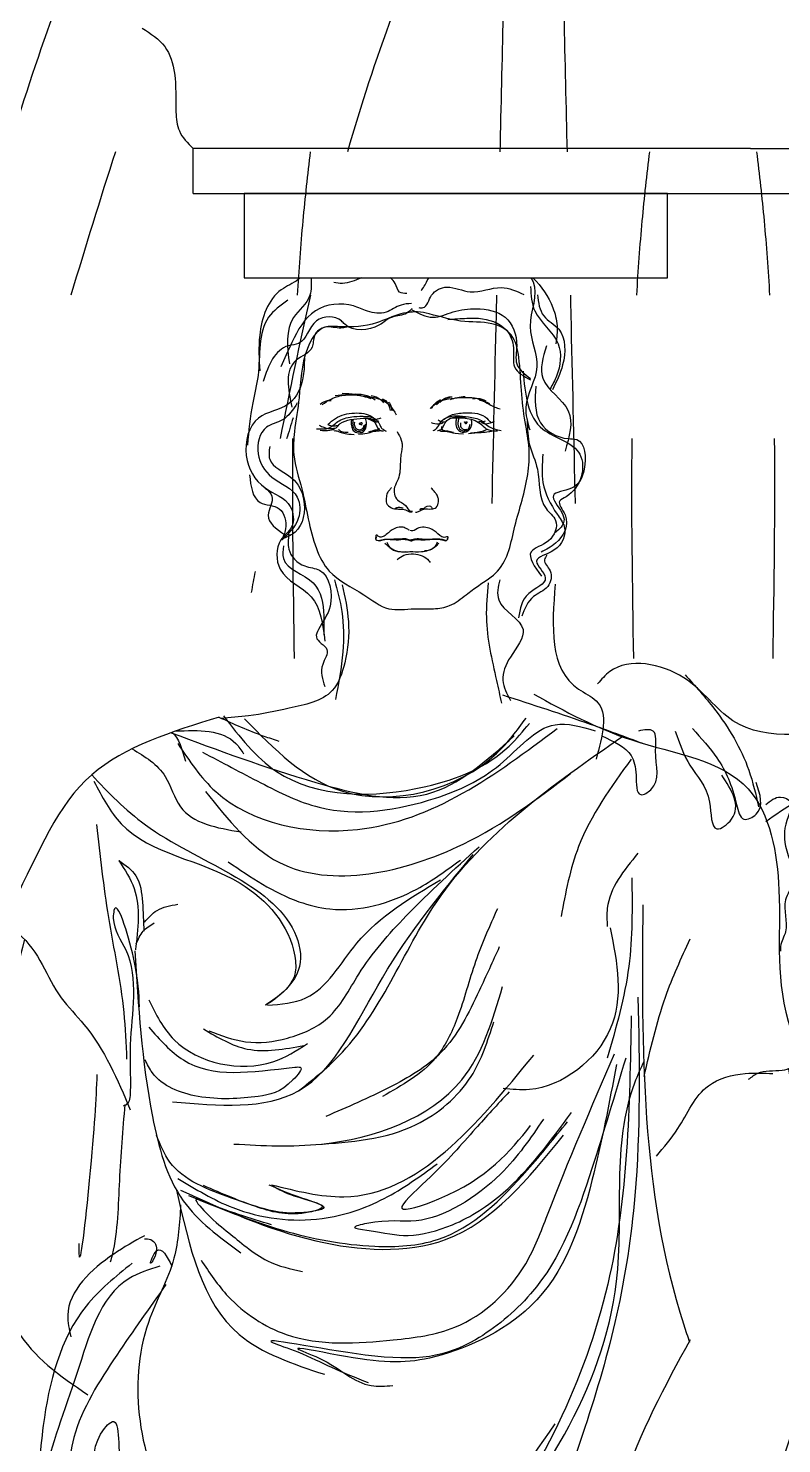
# Model space of a CAD drawing. Extents: x 3172 to 33391, y 13916 to 34175.
# Drawn here: x 8198 to 8699, y 31418 to 32360 of the extents above; entities that cross this region are included whole.
import ezdxf

# ---------------------------------------------------------------- set-up
doc = ezdxf.new("R2010")
doc.units = 0
doc.layers.get('0').update_dxf_attribs({"linetype": 'CONTINUOUS'})

# ---------------------------------------------------------------- blocks, each defined once
blk = doc.blocks.new('A$C252A7461')
at = {"color": 4}
for points in [[(1053.7, 428.41), (1042.6, 398.65), (1032.76, 368.31), (1023.88, 337.53)], [(1279.37, 428.41), (1268.27, 398.65), (1258.43, 368.31), (1249.55, 337.53)], [(1353.06, 428.41), (1352.35, 398.11), (1351.64, 367.82), (1350.94, 337.53)], [(1393.52, 428.41), (1394.23, 398.11), (1394.94, 367.82), (1395.65, 337.53)], [(1095.23, 337.53), (1084.84, 305.76), (1075.16, 273.7), (1065.49, 241.99)], [(1225, 241.99), (1217.73, 210.4), (1211.11, 178.5), (1204.81, 146.46)], [(1213.08, 146.46), (1212.55, 97.73), (1213.34, 48.87), (1214.12, 0)], [(1438.75, 146.46), (1438.23, 97.73), (1439.01, 48.87), (1439.79, 0)], [(1533.5, 146.46), (1534.03, 97.73), (1533.25, 48.87), (1532.47, 0)], [(1188.06, 57.91), (1187.21, 53.29), (1186.36, 48.68), (1185.51, 44.06)]]:
    blk.add_open_spline(points, degree=3, dxfattribs=at)
for points, knots in [([(1224.82, 337.53), (1222.91, 322.23), (1219.45, 290.45), (1217.12, 258.54), (1216.16, 241.99)], [252.696264, 252.696264, 252.696264, 252.696264, 283.65169, 316.888395, 316.888395, 316.888395, 316.888395]), ([(1450.49, 337.53), (1448.59, 322.23), (1445.12, 290.45), (1442.79, 258.54), (1441.84, 241.99)], [252.696264, 252.696264, 252.696264, 252.696264, 283.65169, 316.888395, 316.888395, 316.888395, 316.888395]), ([(1521.76, 337.53), (1523.67, 322.23), (1527.13, 290.45), (1529.46, 258.54), (1530.42, 241.99)], [252.696264, 252.696264, 252.696264, 252.696264, 283.65169, 316.888395, 316.888395, 316.888395, 316.888395]), ([(1348.73, 241.99), (1348.63, 237.69), (1347.57, 191.46), (1346.52, 145.23), (1345.57, 103.31)], [315.418437, 315.418437, 315.418437, 315.418437, 324.030934, 407.896175, 407.896175, 407.896175, 407.896175]), ([(1397.85, 241.99), (1397.95, 237.69), (1399.01, 191.46), (1400.06, 145.23), (1401.01, 103.31)], [315.418437, 315.418437, 315.418437, 315.418437, 324.030934, 407.896175, 407.896175, 407.896175, 407.896175])]:
    blk.add_open_spline(points, degree=3, knots=knots, dxfattribs=at)

msp = doc.modelspace()

# ---------------------------------------------------------------- linework, layer by layer
for p, q in [((8307.22318, 32250.21342), (8307.22318, 32280.21342)), ((8678.0836, 32280.21342), (8307.22318, 32280.21342)), ((8678.0836, 32280.21342), (9048.94401, 32280.21342)), ((8307.22318, 32250.21342), (9048.94401, 32250.21342))]:
    msp.add_line(p, q)
msp.add_lwpolyline([(8341.21163, 32193.93941), (8622.76632, 32193.93941), (8622.76632, 32250.21342), (8341.21163, 32250.21342)], close=True)
for points in [[(8273.38664, 32360.21342), (8288.26145, 32348.1095), (8294.7647, 32330.23867), (8295.78084, 32304.44775), (8298.01627, 32291.85691), (8307.22318, 32280.21342)], [(8428.72834, 32021.78643), (8428.98844, 32021.13669), (8428.72834, 32020.48694), (8428.85839, 32019.70724), (8430.28894, 32019.18743), (8434.58058, 32019.96714), (8436.79143, 32020.09708)], [(8436.53133, 32020.09708), (8439.65252, 32020.09708), (8444.33431, 32020.22704), (8446.41511, 32020.35698), (8449.14615, 32020.22704), (8452.00724, 32019.57729), (8453.56784, 32019.96714), (8457.20924, 32020.35698), (8461.76098, 32019.96714), (8468.13341, 32020.22704), (8474.24574, 32019.57729), (8475.41619, 32019.18743), (8476.32654, 32019.44734), (8476.71669, 32020.87678)], [(8406.43484, 31989.5129), (8410.49904, 31965.1464), (8408.06532, 31937.64824), (8399.65149, 31919.15279), (8371.04447, 31907.38295), (8344.12022, 31902.33874), (8325.60979, 31900.65734)], [(8548.10596, 31990.05442), (8563.655, 31920.14032), (8575.3168, 31912.37209), (8575.3168, 31873.53092)], [(8821.94621, 31903.14879), (8752.33898, 31894.96733), (8666.35362, 31899.05806), (8633.59728, 31927.69317), (8584.4628, 31931.78391), (8576.2737, 31923.60245)], [(8634.48294, 31929.70151), (8654.05764, 31906.8856), (8676.89479, 31866.14291), (8683.41971, 31841.6973)], [(8533.81135, 31916.83164), (8599.08315, 31886.26397), (8676.59342, 31853.65844), (8696.99085, 31786.40956), (8705.14981, 31692.66869), (8707.18955, 31670.2524), (8705.14981, 31668.21455), (8699.03059, 31666.1767), (8682.71264, 31664.13886), (8676.59342, 31660.06317)], [(8324.50944, 31901.56313), (8239.83654, 31863.15614), (8187.46136, 31777.48162), (8184.09584, 31764.03039), (8190.82691, 31757.30477), (8219.42378, 31714.56535), (8234.5788, 31696.77422), (8265.37393, 31639.88915)], [(8313.51903, 31878.11259), (8352.27416, 31857.73414), (8391.0293, 31841.43137), (8468.53955, 31847.54491), (8511.37417, 31869.96121), (8548.08956, 31896.45319), (8574.60623, 31892.3775)], [(8327.29257, 31902.33874), (8362.63064, 31865.34784), (8461.91381, 31855.25942), (8517.44508, 31882.16189), (8530.9072, 31897.29453)], [(8341.4053, 31900.35725), (8406.57505, 31852.12242), (8509.23331, 31877.41505), (8528.66963, 31900.71974)], [(8295.32001, 31892.25032), (8335.70639, 31883.84329), (8340.75469, 31877.11767)], [(8297.00277, 31883.84329), (8322.24427, 31851.89662), (8416.47913, 31826.67555), (8549.41762, 31893.93172)], [(8377.2559, 31652.53914), (8403.98187, 31675.59917), (8469.33109, 31778.5643), (8593.16952, 31888.88751)], [(8579.02125, 31888.95882), (8598.59596, 31875.92116), (8601.85841, 31862.8835), (8605.12087, 31849.84584), (8611.64577, 31853.10525), (8614.90823, 31879.18057), (8613.277, 31892.21823), (8603.48964, 31892.21823)], [(8627.95802, 31892.21823), (8637.74537, 31869.40233), (8650.79519, 31844.95671), (8655.68887, 31827.02993), (8665.47623, 31833.54876), (8658.95131, 31862.8835)], [(8639.3766, 31893.84794), (8655.68887, 31874.29145), (8668.73867, 31843.32701), (8673.63235, 31833.54876), (8681.78848, 31836.80818), (8681.78848, 31857.99438)], [(8598.64034, 31873.53093), (8563.65498, 31815.26917), (8551.99321, 31768.65976)], [(8315.5132, 31851.89662), (8364.3134, 31804.81729), (8486.89724, 31816.97724), (8558.28828, 31863.84767)], [(8241.19636, 31858.86582), (8259.33968, 31830.41675), (8338.38174, 31790.89938), (8374.82625, 31742.35193), (8374.82625, 31730.21506), (8355.38918, 31709.58239)], [(8688.31337, 31831.91905), (8707.88808, 31844.95671), (8764.981, 31856.36467), (8807.39287, 31853.10525), (8851.43596, 31836.80818), (8895.47906, 31792.80608), (8903.63519, 31789.54667)], [(8688.31337, 31843.32701), (8698.10073, 31848.21613), (8704.62564, 31844.95671), (8702.99442, 31835.17847), (8701.36319, 31815.62199), (8706.25687, 31791.17638), (8701.36319, 31779.76842), (8701.36319, 31758.58222), (8698.10073, 31748.80398), (8698.10073, 31745.54456)], [(8242.98437, 31829.95103), (8250.83791, 31768.10431), (8261.00131, 31704.87295), (8262.96023, 31673.65354)], [(8317.72986, 31692.59078), (8342.0262, 31685.30867), (8369.96698, 31687.73604), (8396.69297, 31701.08659), (8417.34487, 31730.21506), (8448.93011, 31769.05303), (8497.52279, 31815.17311)], [(8257.76751, 31805.95081), (8267.92235, 31787.25832), (8268.85485, 31746.4118)], [(8257.76751, 31805.95081), (8269.13716, 31795.75413), (8273.47459, 31778.25825), (8274.39853, 31758.87345)], [(8293.4335, 31645.25701), (8377.2559, 31652.53914), (8433.12568, 31727.91773), (8493.46803, 31809.91694)], [(8330.54367, 31805.09345), (8377.61071, 31778.5643), (8398.12712, 31773.74081), (8456.05577, 31787.00539), (8485.0201, 31806.29933)], [(8603.16263, 31810.8637), (8582.7652, 31774.18249), (8582.7652, 31761.95542)], [(8599.08315, 31794.56094), (8597.04341, 31735.46343), (8582.7652, 31674.32808)], [(8356.604, 31709.58239), (8382.11517, 31714.43714), (8416.13004, 31750.84774), (8471.74479, 31793.03475)], [(8271.40816, 31708.62379), (8267.46893, 31741.33483), (8254.53369, 31772.71973), (8254.07171, 31767.64276), (8262.38723, 31746.4118), (8265.37393, 31683.3005), (8265.37393, 31651.94786), (8262.96023, 31643.50676), (8260.54653, 31642.30089)], [(8274.8605, 31764.87351), (8283.17601, 31772.71973), (8297.03518, 31776.87362)], [(8606.41488, 31776.428), (8633.62572, 31496.77157), (8637.51297, 31485.11921)], [(8509.67096, 31773.90777), (8495.09316, 31738.71086), (8482.94499, 31701.08659), (8468.36718, 31674.3855), (8433.13748, 31648.89808)], [(8269.31682, 31750.56569), (8273.93656, 31758.87345), (8281.32811, 31764.41196)], [(8584.75569, 31761.10078), (8584.75569, 31693.84462), (8530.9072, 31653.49091), (8513.5001, 31654.1362)], [(8510.88579, 31748.42036), (8497.52279, 31719.29189), (8472.01163, 31678.02655), (8437.99675, 31654.96651), (8395.47815, 31635.54753)], [(8607.24211, 31662.10101), (8621.52032, 31715.08498), (8637.83827, 31753.80404)], [(8268.39288, 31745.95025), (8280.16491, 31635.45116), (8300.64852, 31579.39608), (8338.944, 31544.6953)], [(8334.30653, 31617.17919), (8392.61547, 31617.17919), (8485.90975, 31659.90448), (8513.12058, 31722.05036)], [(8277.64089, 31713.22345), (8294.64833, 31686.52236), (8360.24846, 31671.95812), (8383.32998, 31684.09498)], [(8603.16263, 31715.08498), (8601.12289, 31582.62506), (8588.88442, 31503.1491), (8541.97033, 31354.38642), (8482.81776, 31223.96434), (8464.46007, 31199.51019)], [(8598.64034, 31702.62977), (8583.0913, 31523.96038), (8497.57154, 31345.29099), (8450.92439, 31283.14512), (8419.82631, 31217.11513)], [(8277.64089, 31695.01816), (8300.72242, 31673.17181), (8374.82625, 31668.31706), (8378.47071, 31668.31706), (8373.61144, 31659.82125), (8350.52991, 31648.89808), (8310.44094, 31648.89808), (8280.07052, 31664.676), (8275.21125, 31673.17181)], [(8314.0854, 31693.80447), (8343.24101, 31680.45392), (8380.90034, 31682.8813)], [(8388.81717, 31616.76614), (8455.61159, 31630.11259), (8492.12588, 31662.14406), (8507.26596, 31698.62436)], [(8312.44097, 31539.80187), (8330.54367, 31515.68445), (8369.16278, 31490.36117), (8440.36676, 31486.74356), (8481.39957, 31495.18465), (8528.46661, 31537.39013), (8542.94877, 31569.94864), (8587.60211, 31677.27115)], [(8595.00367, 31674.32808), (8572.56647, 31600.96567), (8531.77161, 31517.41401), (8495.05622, 31486.84634), (8421.62546, 31476.65712), (8360.43314, 31484.8085), (8376.75109, 31478.69496), (8399.18827, 31468.50573), (8423.6652, 31458.31651)], [(8359.42762, 31590.07324), (8407.5196, 31582.06536), (8533.81135, 31676.36594)], [(8472.61905, 31311.59168), (8554.20878, 31423.67315), (8588.88442, 31525.5654), (8601.12289, 31658.02533), (8607.24211, 31672.29024)], [(8243.15428, 31663.57934), (8238.106, 31592.96036), (8231.37493, 31544.19964), (8231.37493, 31550.92525)], [(8588.88442, 31670.2524), (8572.56647, 31592.81428), (8531.77161, 31509.26264), (8464.46007, 31474.61927), (8403.26775, 31476.65712), (8376.75109, 31480.73281), (8391.0293, 31474.61927), (8425.70494, 31456.27867), (8439.98315, 31456.27867)], [(8615.4011, 31609.11705), (8629.67931, 31627.45764), (8650.07674, 31655.98748), (8674.55365, 31664.13886), (8692.91135, 31664.13886)], [(8261.75338, 31643.50676), (8258.13285, 31592.86019), (8253.30545, 31543.41948), (8252.0986, 31538.596)], [(8517.4934, 31651.91179), (8495.05622, 31627.45764), (8462.42032, 31592.81428), (8446.10237, 31574.47368), (8470.57929, 31580.58722), (8531.77161, 31629.4955)], [(8540.21787, 31633.67164), (8511.7189, 31597.19135), (8455.61159, 31566.04963), (8422.65968, 31564.27009), (8414.64435, 31561.60081), (8422.65968, 31559.82129), (8450.26804, 31556.26223), (8479.65759, 31563.38034), (8513.5001, 31584.73465), (8558.9203, 31638.12046)], [(8304.21091, 31582.95513), (8366.55237, 31559.82129), (8428.00322, 31549.14412), (8469.86106, 31553.59293), (8529.53076, 31599.86063), (8556.24852, 31631.89211)], [(8357.64644, 31590.07324), (8379.91124, 31581.1756), (8394.16073, 31574.94726), (8378.13006, 31571.3882), (8357.64644, 31573.16773), (8332.70985, 31581.1756), (8291.74262, 31605.19921), (8282.83669, 31622.99448)], [(8298.86734, 31586.51418), (8388.81717, 31552.70318), (8475.20463, 31553.59293), (8553.57674, 31622.99448)], [(8297.07796, 31594.28219), (8333.52247, 31574.86321), (8393.04851, 31567.58109), (8434.35229, 31580.93164), (8469.58199, 31603.99168)], [(8360.31822, 31589.18347), (8374.20239, 31582.74906), (8392.9029, 31574.772), (8384.49819, 31571.83308), (8350.52169, 31574.94726), (8314.10862, 31589.46657)], [(8296.19556, 31586.51418), (8337.78475, 31490.36117), (8394.50657, 31463.83201)], [(8359.42762, 31563.38034), (8312.22624, 31579.39608), (8309.55445, 31580.28583), (8315.7886, 31571.3882), (8330.92867, 31558.04175), (8356.75584, 31539.35673), (8379.91124, 31532.23862)], [(8298.86734, 31576.72679), (8294.41438, 31541.13625), (8277.49312, 31498.42761), (8293.1216, 31368.65133), (8358.3934, 31291.21323)], [(8274.76391, 31556.13307), (8254.36648, 31543.906), (8223.77032, 31503.1491), (8225.81006, 31488.88418)], [(8274.76391, 31554.09523), (8276.80365, 31554.09523), (8282.92287, 31547.98169), (8278.84339, 31537.79246), (8282.92287, 31545.94385), (8293.1216, 31535.75462)], [(8284.96262, 31535.75462), (8264.56518, 31527.60324), (8229.88954, 31464.43005), (8207.45237, 31393.10547), (8201.33314, 31344.19719), (8204.71227, 31220.75385)], [(8266.60492, 31537.79246), (8236.00879, 31509.26264), (8207.45237, 31429.78669), (8203.37289, 31376.80271)], [(8289.04212, 31523.52755), (8256.40622, 31476.65712), (8227.8498, 31421.63531), (8236.00879, 31325.85659), (8246.20749, 31297.32675)], [(8637.83827, 31486.84634), (8592.96392, 31391.06763), (8544.01007, 31264.72124), (8515.45366, 31234.15356), (8500.24277, 31210.68372)], [(8276.80365, 31331.97013), (8258.44596, 31360.49996), (8248.24723, 31427.74883), (8252.32674, 31431.82453), (8258.44596, 31401.25686), (8272.72417, 31366.61349), (8309.43955, 31319.74305), (8346.15493, 31289.17537), (8395.10878, 31219.88864), (8413.46647, 31136.337), (8417.54596, 31071.12596), (8415.50622, 31056.86105)], [(8295.69848, 31392.70071), (8338.1938, 31325.8704), (8400.38999, 31283.14512), (8482.0225, 31341.40688), (8548.10594, 31430.74157)]]:
    msp.add_spline(points, degree=3)
at = {"color": 7}
for points, knots in [([(8378.37341, 32193.93941), (8377.95035, 32193.56347), (8374.16793, 32190.42073), (8358.44663, 32184.55948), (8349.90932, 32158.64403), (8351.01952, 32139.8809), (8351.47814, 32132.12987)], [79.73802443, 79.73802443, 79.73802443, 79.73802443, 81.351093938, 93.783086523, 125.786756433, 148.313017451, 148.313017451, 148.313017451, 148.313017451]), ([(8385.82425, 32193.93941), (8385.65892, 32190.11546), (8386.52124, 32178.96979), (8367.7187, 32165.89467), (8369.86836, 32148.05601), (8371.21699, 32136.86458)], [15.983646068, 15.983646068, 15.983646068, 15.983646068, 26.973843553, 45.322463006, 76.214613388, 76.214613388, 76.214613388, 76.214613388]), ([(8419.11642, 32193.93941), (8414.78617, 32192.31646), (8409.15306, 32189.51066), (8402.68338, 32190.61098), (8400.73894, 32190.94168)], [33.02693395, 33.02693395, 33.02693395, 33.02693395, 45.867122123, 51.384384534, 51.384384534, 51.384384534, 51.384384534]), ([(8449.35999, 32183.5902), (8447.53667, 32183.63152), (8443.31602, 32183.72718), (8442.42328, 32190.29888), (8439.72853, 32193.04614), (8438.30526, 32193.93941)], [0, 0, 0, 0, 4.660008675, 10.787065291, 15.513694878, 15.513694878, 15.513694878, 15.513694878]), ([(8459.00851, 32185.5685), (8459.29744, 32185.9417), (8461.18964, 32188.38569), (8462.58028, 32191.67398), (8463.99728, 32193.93941)], [0, 0, 0, 0, 1.424490202, 9.32872514, 9.32872514, 9.32872514, 9.32872514]), ([(8531.82643, 32193.93941), (8532.45141, 32193.07758), (8537.7708, 32184.25153), (8526.03168, 32161.76036), (8541.61004, 32134.5643), (8525.63598, 32112.07701), (8529.69116, 32097.76948), (8531.12298, 32092.71775)], [9.997675737, 9.997675737, 9.997675737, 9.997675737, 13.321087239, 43.009312325, 70.167885085, 98.222181615, 113.533976073, 113.533976073, 113.533976073, 113.533976073]), ([(8533.22856, 32193.93941), (8539.03609, 32188.24978), (8545.93509, 32178.15494), (8550.06826, 32162.27809), (8549.08721, 32154.17135), (8548.60288, 32150.16915)], [84.390157856, 84.390157856, 84.390157856, 84.390157856, 108.253762215, 120.565246966, 132.569719944, 132.569719944, 132.569719944, 132.569719944]), ([(8393.05867, 32109.60711), (8395.0029, 32110.93988), (8399.6402, 32114.11873), (8409.44574, 32116.84072), (8421.38147, 32115.2676), (8433.68065, 32113.70824), (8439.84928, 32107.90465), (8442.24385, 32102.85333)], [0, 0, 0, 0, 4.864402515, 11.602339752, 20.305842076, 29.345948707, 37.536657984, 37.536657984, 37.536657984, 37.536657984]), ([(8400.96896, 32092.23452), (8401.35137, 32092.25316), (8402.76841, 32092.32223), (8405.90057, 32090.61874), (8408.88505, 32090.08053), (8414.23086, 32089.7625)], [0, 0, 0, 0, 0.746712809, 2.766961339, 6.74566237, 6.74566237, 6.74566237, 6.74566237]), ([(8471.02225, 32092.62978), (8471.03093, 32092.50132), (8471.14334, 32092.12406), (8472.33362, 32091.73171), (8474.77718, 32092.29836), (8478.98347, 32090.9659), (8481.89419, 32090.39091), (8487.09266, 32090.16258)], [0.60918117, 0.60918117, 0.60918117, 0.60918117, 0.885063362, 1.513450501, 2.710864746, 6.020873949, 9.934264752, 9.934264752, 9.934264752, 9.934264752])]:
    msp.add_open_spline(points, degree=3, knots=knots, dxfattribs=at)
for points in [[(8457.29828, 32174.17577), (8460.14866, 32174.17577), (8465.8494, 32182.4355), (8476.11076, 32187.84704), (8491.50277, 32184.71404), (8512.3105, 32187.56222), (8527.13245, 32183.00513)], [(8531.67167, 32188.23511), (8534.49353, 32172.02183), (8550.01382, 32150.16915), (8549.00563, 32128.65894), (8544.77283, 32120.19984)], [(8536.27721, 32182.81492), (8540.47001, 32168.67511), (8550.42791, 32159.77226), (8553.0484, 32136.20591), (8546.23511, 32119.44761)], [(8370.11959, 32179.07108), (8357.42117, 32167.79228), (8350.36649, 32129.0214), (8346.83916, 32110.69334), (8343.31182, 32082.49634)], [(8452.87861, 32173.68169), (8449.35999, 32170.48539), (8439.76373, 32167.92836), (8430.80722, 32162.49466), (8408.09607, 32163.13392), (8405.85694, 32165.37133), (8389.22343, 32165.37133), (8377.38805, 32150.34874), (8370.67066, 32148.7506), (8353.71727, 32125.09802)], [(8452.55874, 32176.87798), (8445.52149, 32175.91909), (8435.60535, 32171.12465), (8423.13022, 32171.76391), (8413.85383, 32175.27984), (8388.58368, 32172.08354), (8372.90979, 32150.988), (8365.55265, 32134.68691)], [(8452.69427, 32171.29993), (8445.44777, 32170.02213), (8429.24969, 32164.059), (8404.52629, 32161.50337), (8394.72219, 32161.07744), (8383.21303, 32147.02149), (8377.67158, 32114.2243), (8374.62315, 32091.60712), (8374.21684, 32076.17895), (8379.49896, 32053.4427), (8389.18075, 32013.70304), (8397.70605, 31998.79523), (8420.72437, 31983.03553), (8437.34873, 31973.66491), (8454.39934, 31973.66491), (8467.1873, 31973.66491), (8477.84393, 31975.79459), (8488.92682, 31983.03553), (8497.02586, 31988.99866), (8509.81383, 31998.79523), (8521.323, 32028.61086), (8529.8483, 32063.1118), (8530.70083, 32080.1493), (8528.14324, 32098.03867), (8525.58565, 32118.90961), (8523.88058, 32141.05837), (8518.7654, 32155.96619), (8508.53503, 32162.78118), (8488.0743, 32164.91087), (8464.20344, 32170.02213), (8456.53066, 32171.29993), (8449.71042, 32170.874)], [(8452.6593, 32172.72676), (8466.76865, 32167.79228), (8480.17254, 32171.3169), (8495.69282, 32173.43168), (8514.74044, 32167.79228), (8522.50058, 32148.7593), (8522.50058, 32136.77557), (8531.67167, 32126.90662)], [(8409.37557, 32161.21615), (8405.53706, 32160.57689), (8395.30106, 32161.21615), (8387.94393, 32155.46281), (8386.34455, 32147.79171), (8375.78867, 32139.16172), (8372.90979, 32107.83804)], [(8476.64519, 32166.38243), (8489.34361, 32167.08735), (8497.10375, 32167.08735), (8515.4459, 32159.33318), (8520.38418, 32147.34945), (8521.08965, 32134.6608), (8531.67167, 32126.2017)], [(8542.25368, 32148.7593), (8539.83455, 32127.24909), (8556.76577, 32105.39641), (8554.64937, 32078.60925)], [(8381.23238, 32140.49142), (8380.45089, 32128.77821), (8370.68237, 32110.03705), (8350.75457, 32100.66649), (8342.54901, 32075.67829), (8355.05272, 32054.20406), (8371.85459, 32041.70995), (8372.63608, 32028.04453), (8365.60273, 32019.45484), (8365.18131, 32000.02009), (8385.63987, 31981.69204), (8394.81096, 31952.08518)], [(8526.73339, 32131.8411), (8539.94591, 32093.26277), (8564.52591, 32076.49448), (8555.35484, 32048.29747), (8551.12204, 32045.47777), (8554.64937, 32036.31374), (8548.30016, 32017.28077), (8538.72634, 32011.2989)], [(8401.74104, 32115.71558), (8409.35976, 32116.37757), (8424.43157, 32115.05359), (8428.40656, 32112.73663)], [(8406.37852, 32117.20505), (8415.32224, 32116.37757), (8425.42532, 32113.72962)], [(8425.75656, 32115.71558), (8431.88467, 32113.06763), (8433.87216, 32110.75067)], [(8464.99794, 32107.09455), (8468.44346, 32110.14395), (8482.8162, 32114.07866), (8497.95645, 32113.06427), (8507.85009, 32107.99451), (8511.40165, 32106.72707)], [(8469.03413, 32109.55375), (8471.29832, 32111.71783), (8476.90959, 32114.5705), (8479.27224, 32114.96397)], [(8471.32082, 32111.11652), (8473.62478, 32112.94647), (8479.59145, 32114.83544)], [(8478.38625, 32112.99662), (8483.01309, 32114.37377), (8488.09838, 32115.01254)], [(8535.199, 32121.97215), (8538.37361, 32097.45234), (8556.7171, 32086.97841), (8562.40951, 32086.36343), (8567.34779, 32066.62553), (8558.88218, 32053.93688), (8546.88923, 32049.0024), (8552.53297, 32037.72359), (8553.9439, 32032.08419), (8548.30016, 32024.33002)], [(8376.4688, 32110.69334), (8366.59225, 32099.41454), (8356.01024, 32094.48006), (8350.36649, 32076.85694), (8359.53758, 32061.34859), (8376.4688, 32047.95501), (8377.17426, 32033.8565), (8366.59225, 32019.758)], [(8391.63795, 32109.92319), (8396.60668, 32112.24014), (8399.09105, 32112.24014)], [(8432.93163, 32113.48768), (8435.19716, 32112.24014), (8438.38593, 32105.77778)], [(8437.18864, 32111.49374), (8438.34402, 32109.92319), (8439.31715, 32105.51192)], [(8465.7855, 32107.09455), (8468.24658, 32110.43906), (8471.79054, 32112.99662)], [(8493.15276, 32113.58682), (8496.49983, 32113.78356), (8501.98121, 32112.12004)], [(8497.48427, 32112.79988), (8500.63445, 32112.01294), (8504.46241, 32110.40815)], [(8373.64693, 32100.82439), (8369.41412, 32086.72589)], [(8389.35211, 32093.57352), (8391.78311, 32093.4217), (8396.94897, 32093.87716), (8401.03518, 32096.40802), (8404.39391, 32098.88724), (8414.1179, 32101.62), (8422.32251, 32101.77183), (8425.66514, 32101.31637), (8427.79226, 32100.25362), (8431.41139, 32096.16457), (8432.60385, 32093.91894), (8434.62189, 32092.54407), (8435.53918, 32091.94829)], [(8391.14154, 32095.82844), (8394.17816, 32094.47987), (8400.13893, 32093.80559), (8401.37607, 32094.14273)], [(8391.67952, 32092.57774), (8398.24148, 32092.51282), (8402.2696, 32094.20074), (8405.0633, 32096.92738), (8411.93306, 32099.61366), (8420.39619, 32100.56289), (8426.63534, 32099.75768), (8429.08571, 32097.95732)], [(8396.7649, 32096.27797), (8400.70127, 32095.37892), (8403.28803, 32095.71606)], [(8396.83966, 32096.38123), (8401.90599, 32100.44651), (8414.49502, 32103.97487), (8426.39319, 32101.44366), (8428.61931, 32099.52607)], [(8412.58667, 32099.66554), (8412.38047, 32098.38353), (8412.68314, 32094.61924), (8414.32923, 32091.81954), (8418.32187, 32090.97962), (8421.0887, 32092.09951), (8422.52466, 32096.26406), (8422.10437, 32099.62371), (8421.57903, 32100.95356)], [(8413.526, 32099.50529), (8413.31981, 32097.21598), (8414.15411, 32093.70934), (8416.22048, 32091.99452), (8418.95229, 32092.13451), (8421.22879, 32093.88431), (8421.92926, 32096.68402)], [(8414.46932, 32097.90889), (8414.39927, 32096.47404), (8415.59006, 32093.77933), (8418.74215, 32092.97441), (8420.49331, 32094.30428), (8421.05368, 32095.9841)], [(8417.76002, 32097.27198), (8418.53436, 32097.35795), (8419.22267, 32097.78781), (8419.56681, 32097.27198), (8419.13662, 32096.41227), (8419.13662, 32095.98241), (8418.6204, 32096.3263), (8417.9321, 32096.49824), (8417.9321, 32097.10004)], [(8423.34195, 32100.06535), (8428.24674, 32097.49361), (8429.53094, 32094.7897), (8431.50311, 32092.5899), (8432.46626, 32092.17743), (8433.75046, 32092.03995)], [(8423.75711, 32100.09892), (8427.581, 32099.6494), (8432.19217, 32100.88559)], [(8427.581, 32098.52558), (8430.28023, 32098.30083), (8430.84257, 32098.75035)], [(8473.52962, 32097.22153), (8470.39183, 32096.63365), (8465.75052, 32097.41749)], [(8466.94151, 32092.30111), (8469.22424, 32093.76745), (8472.05521, 32098.0078), (8474.99541, 32100.45608), (8490.34986, 32101.4354), (8498.99975, 32098.92912), (8503.24672, 32095.50152), (8507.65705, 32093.37967), (8512.23071, 32092.40035)], [(8469.68077, 32092.40112), (8470.85337, 32092.58613), (8472.5197, 32093.38782), (8473.93917, 32095.60789), (8476.09924, 32098.99966), (8481.40681, 32101.21973), (8489.12132, 32101.4664)], [(8474.77166, 32098.00538), (8472.94128, 32097.87473), (8470.19571, 32099.31178)], [(8473.20276, 32099.31178), (8477.77871, 32102.18587), (8486.73447, 32104.08016), (8501.44285, 32101.40203), (8505.49582, 32097.15621)], [(8479.40573, 32100.61931), (8488.22637, 32100.61931), (8498.18302, 32096.9705), (8502.26666, 32093.54288), (8509.61718, 32092.07391)], [(8482.50929, 32100.94574), (8482.01926, 32098.66067), (8482.50929, 32094.25374), (8483.9794, 32092.29511), (8488.81193, 32091.55073), (8490.8399, 32092.78477), (8492.63669, 32097.68135), (8492.14665, 32099.96642)], [(8483.82519, 32100.34378), (8483.37841, 32097.72891), (8484.52728, 32093.42394), (8488.06965, 32092.21217), (8490.5908, 32093.67905), (8491.42055, 32096.67658)], [(8485.10173, 32097.44191), (8485.38895, 32094.63571), (8487.59096, 32093.00938), (8489.3781, 32093.20072)], [(8487.84626, 32098.23913), (8488.29305, 32097.95213), (8489.1228, 32098.0478), (8489.25044, 32098.14347), (8489.47383, 32097.88836), (8488.93132, 32097.12303), (8488.80366, 32096.80414), (8488.48453, 32096.74036), (8488.29305, 32097.31436), (8487.84626, 32097.85646), (8487.84626, 32098.14347)], [(8496.99765, 32098.52793), (8499.41636, 32098.26665), (8501.70433, 32098.78922)], [(8498.8934, 32097.67877), (8501.31211, 32096.89493), (8504.90749, 32097.48281), (8507.71842, 32098.59326)], [(8529.46392, 32098.49973), (8531.03622, 32082.78884), (8536.27721, 32066.55424), (8542.04231, 32040.36939), (8548.33151, 32032.51394), (8543.61461, 32018.89783), (8532.08441, 32011.56607), (8538.89771, 31995.33147)], [(8403.74978, 32093.11864), (8405.8986, 32091.7293), (8410.44904, 32091.22408)], [(8431.81082, 32092.10821), (8430.17305, 32091.94829), (8426.73799, 32091.45487), (8422.89465, 32090.34832), (8417.2925, 32089.7625)], [(8430.76928, 32093.96477), (8430.58583, 32093.18568), (8428.69354, 32092.60623), (8426.29494, 32091.99429), (8423.94735, 32091.17836)], [(8442.98139, 32091.64274), (8445.63452, 32085.91509), (8446.20305, 32083.45336), (8445.44501, 32076.4469), (8445.06599, 32071.52344), (8443.54991, 32059.97224), (8441.2758, 32054.67005), (8443.1709, 32046.14868), (8448.47716, 32042.3614), (8451.85375, 32038.67118), (8453.23528, 32038.67118)], [(8472.54906, 32095.06596), (8472.54906, 32093.62891), (8473.66036, 32092.64911), (8476.6674, 32092.06123), (8480.32815, 32091.21206)], [(8506.13872, 32091.94549), (8503.93317, 32091.41442), (8498.832, 32090.85809), (8490.41401, 32090.1934)], [(8502.3299, 32093.11056), (8501.77311, 32092.6478), (8499.48961, 32091.72277), (8495.00014, 32090.81478), (8491.81317, 32090.50409)], [(8358.12665, 32081.79141), (8358.12665, 32073.33231), (8372.94146, 32060.64366), (8380.70161, 32046.54515), (8375.05786, 32024.69248), (8367.29772, 32020.46293)], [(8539.94591, 32076.50447), (8539.94591, 32057.65139), (8549.3797, 32036.70352), (8554.09661, 32028.32437), (8547.2833, 32012.61347), (8535.75311, 32005.28171), (8541.51821, 31994.28408), (8530.51211, 31983.81014), (8523.69882, 31967.57555)], [(8344.72276, 32062.75844), (8351.77744, 32044.43038), (8364.47584, 32040.20083), (8368.70865, 32026.80725), (8365.88679, 32019.05308)], [(8355.16674, 32054.02349), (8359.58359, 32048.62928), (8357.12979, 32035.87933), (8367.92651, 32023.12938)], [(8439.24437, 32054.49688), (8438.04286, 32052.94317), (8436.27592, 32050.6126), (8435.7105, 32047.36393), (8435.85185, 32044.04464), (8439.10302, 32040.86659), (8443.13164, 32040.08974), (8445.88807, 32040.01912), (8449.35127, 32039.10101), (8451.25957, 32038.25354), (8452.95583, 32038.11229)], [(8455.21752, 32038.04166), (8456.06565, 32038.04166), (8457.97394, 32038.95977), (8460.65969, 32040.01912), (8465.74848, 32040.08974), (8468.85829, 32041.14908), (8470.48388, 32044.96274), (8470.27184, 32047.36393), (8469.141, 32049.97699), (8468.36355, 32050.89509), (8466.59661, 32052.94317), (8465.67779, 32053.86127)], [(8441.2719, 32040.23072), (8442.62579, 32041.13262), (8446.91313, 32040.90715)], [(8458.42123, 32039.55429), (8458.19558, 32040.00524), (8460.45207, 32040.4562), (8462.03161, 32041.58357), (8465.86765, 32041.3581), (8466.09329, 32040.23072)], [(8370.82505, 32023.28263), (8370.82505, 32013.41368), (8381.40707, 32002.13487), (8391.28362, 31999.31517), (8398.33829, 31975.34772), (8390.57815, 31959.83937), (8389.16722, 31954.90489), (8396.22189, 31946.44578), (8393.40002, 31936.57683), (8394.81096, 31921.77341)], [(8450.9286, 32026.03575), (8448.99431, 32027.07649), (8446.24167, 32028.04289), (8442.2243, 32027.44819), (8437.1654, 32024.32597), (8434.18957, 32021.94714), (8431.73452, 32021.42676), (8429.80023, 32022.39317), (8429.50265, 32022.76486), (8428.6843, 32022.46751), (8428.75869, 32021.12941), (8428.46111, 32020.46037), (8429.35386, 32019.34529), (8432.85045, 32019.27095), (8434.63595, 32019.79132), (8442.2243, 32019.5683), (8448.32475, 32019.86566), (8450.03585, 32019.49397), (8452.71409, 32018.9736), (8454.57398, 32019.64265), (8458.66576, 32019.5683), (8464.61741, 32019.86566), (8469.45313, 32020.01433), (8473.76807, 32019.27095), (8475.18159, 32018.9736), (8476.29753, 32019.5683), (8476.37192, 32020.01433), (8476.52071, 32020.53471), (8476.96709, 32021.05508), (8476.59511, 32021.50111), (8475.85115, 32021.64979), (8474.21445, 32021.20375), (8471.31302, 32022.46751), (8466.25411, 32026.48178), (8462.08796, 32027.74554), (8457.40102, 32027.52252), (8453.30926, 32025.58972), (8451.30058, 32025.81274)], [(8367.29772, 32015.52845), (8367.29772, 32007.06935), (8387.05082, 31990.85607), (8394.10548, 31969.00339), (8394.10548, 31956.31474)], [(8434.65164, 32017.44439), (8439.53501, 32013.56941), (8447.00368, 32011.56016), (8451.45615, 32011.70368), (8459.06845, 32011.70368), (8468.11704, 32014.86107), (8470.70235, 32017.44439)], [(8435.97507, 32018.08154), (8438.13254, 32014.51329), (8443.34024, 32011.83711), (8448.25035, 32011.68843)], [(8469.60191, 32018.08154), (8468.26279, 32015.25668), (8464.76619, 32012.72917), (8461.12081, 32012.13446)], [(8442.89386, 32006.55907), (8447.432, 32009.23526), (8453.83002, 32010.20166), (8464.09663, 32005.66702), (8464.91499, 32004.55194)], [(8542.56641, 32009.47129), (8540.99411, 32006.32911), (8544.66281, 31998.99735), (8543.09051, 31988.52342), (8533.65671, 31981.71536), (8525.79522, 31968.62294)], [(8401.16017, 31992.97084), (8406.09843, 31971.82309), (8406.8039, 31945.03593), (8401.86563, 31913.31431)], [(8511.21311, 31992.97084), (8510.50764, 31979.57727), (8526.73339, 31959.83937), (8518.26778, 31941.51131), (8513.3295, 31926.00296), (8518.26778, 31912.60938)], [(8503.45296, 31990.85607), (8502.30018, 31967.91351), (8509.03125, 31925.8784), (8512.39678, 31910.74576)]]:
    msp.add_spline(points, degree=3, dxfattribs=at)
for points, knots in [([(8513.12058, 31916.25621), (8532.7497, 31909.91533), (8564.42529, 31899.683), (8594.59467, 31888.41447), (8606.23728, 31884.05152)], [0, 0, 0, 0, 43.204623383, 69.719513114, 69.719513114, 69.719513114, 69.719513114]), ([(8324.29338, 31901.49571), (8334.12941, 31896.92855), (8347.2536, 31891.03677), (8360.93653, 31886.61578), (8364.3134, 31885.5247)], [4.192191926, 4.192191926, 4.192191926, 4.192191926, 27.024384217, 34.505564846, 34.505564846, 34.505564846, 34.505564846]), ([(8292.56178, 31891.11588), (8323.61195, 31879.49415), (8377.59677, 31859.51427), (8464.5764, 31838.2168), (8502.49035, 31872.44959), (8520.89511, 31889.06739)], [3.759377495, 3.759377495, 3.759377495, 3.759377495, 75.180584186, 127.388699008, 176.641272562, 176.641272562, 176.641272562, 176.641272562]), ([(8266.54948, 31880.3353), (8275.21301, 31875.35165), (8290.03563, 31865.91703), (8298.37963, 31832.00382), (8322.89687, 31827.78047), (8339.07193, 31824.99415)], [2.484327048, 2.484327048, 2.484327048, 2.484327048, 22.717022689, 38.578015559, 69.331658408, 69.331658408, 69.331658408, 69.331658408]), ([(8239.74446, 31863.07615), (8250.72482, 31851.15537), (8291.37032, 31809.47604), (8369.96698, 31788.47201), (8383.42409, 31725.18083), (8355.38918, 31709.58239), (8355.38918, 31709.58239)], [6.937059342, 6.937059342, 6.937059342, 6.937059342, 40.980590745, 129.508213195, 149.080802566, 190.386786299, 190.386786299, 190.386786299, 190.386786299]), ([(8195.06589, 31753.58956), (8178.70652, 31693.90919), (8177.68918, 31605.00141), (8179.78652, 31489.73213), (8218.75347, 31462.84056), (8237.12498, 31450.16215)], [177.496049928, 177.496049928, 177.496049928, 177.496049928, 309.72189466, 359.574045688, 404.043092912, 404.043092912, 404.043092912, 404.043092912]), ([(8703.33713, 31667.21043), (8710.7382, 31624.27494), (8721.87888, 31497.5037), (8711.78679, 31431.97808), (8663.40171, 31312.6012), (8615.57967, 31267.47212), (8612.15395, 31222.97931), (8598.45111, 31181.90903), (8565.90685, 31157.95137)], [253.573929648, 253.573929648, 253.573929648, 253.573929648, 345.809351887, 408.008746552, 535.460460966, 573.317653609, 626.151381781, 666.004824064, 666.004824064, 666.004824064, 666.004824064])]:
    msp.add_open_spline(points, degree=3, knots=knots)
msp.add_open_spline([(8293.19491, 31891.342), (8297.65969, 31887.56023), (8299.85539, 31879.81685), (8302.05108, 31872.07346)], degree=3)

# ---------------------------------------------------------------- block references
msp.add_blockref('A$C252A7461', (7160.32413, 31940.51503))

doc.saveas('drawing.dxf')
